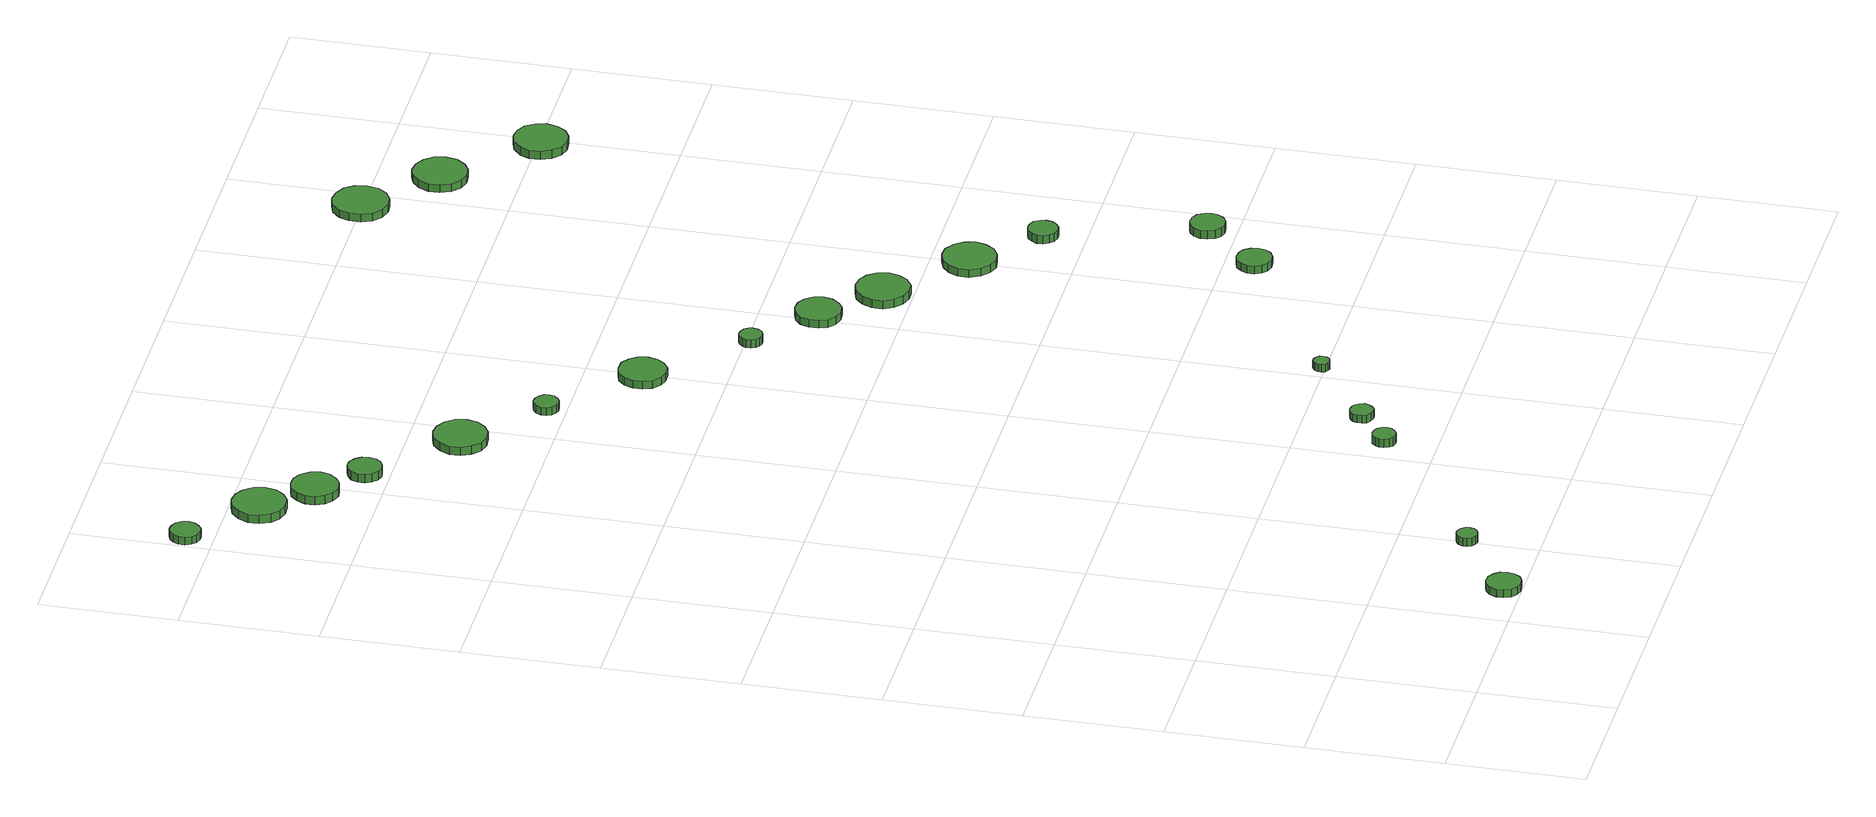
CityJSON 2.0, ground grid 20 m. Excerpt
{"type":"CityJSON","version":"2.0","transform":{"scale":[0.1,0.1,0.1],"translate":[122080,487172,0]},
"CityObjects":{
"tree1":{"type":"SolitaryVegetationObject","attributes":{"function":"something"},"geometry":[{"type":"MultiSurface","lod":"1","boundaries":[[[0,1,2,3,4,5,6,7,8,9,10,11,12,13,14]],[[15,16,17,18,19,20,21,22,23,24,25,26,27,28,29]],[[0,29,28,1]],[[1,28,27,2]],[[2,27,26,3]],[[3,26,25,4]],[[4,25,24,5]],[[5,24,23,6]],[[6,23,22,7]],[[7,22,21,8]],[[8,21,20,9]],[[9,20,19,10]],[[10,19,18,11]],[[11,18,17,12]],[[12,17,16,13]],[[13,16,15,14]],[[14,15,29,0]]]}]},
"tree2":{"type":"SolitaryVegetationObject","attributes":{"function":"something"},"geometry":[{"type":"MultiSurface","lod":"1","boundaries":[[[30,31,32,33,34,35,36,37,38,39,40,41,42,43,44]],[[45,46,47,48,49,50,51,52,53,54,55,56,57,58,59]],[[30,59,58,31]],[[31,58,57,32]],[[32,57,56,33]],[[33,56,55,34]],[[34,55,54,35]],[[35,54,53,36]],[[36,53,52,37]],[[37,52,51,38]],[[38,51,50,39]],[[39,50,49,40]],[[40,49,48,41]],[[41,48,47,42]],[[42,47,46,43]],[[43,46,45,44]],[[44,45,59,30]]]}]},
"tree3":{"type":"SolitaryVegetationObject","attributes":{"function":"something"},"geometry":[{"type":"MultiSurface","lod":"1","boundaries":[[[60,61,62,63,64,65,66,67,68,69,70,71,72,73,74]],[[75,76,77,78,79,80,81,82,83,84,85,86,87,88,89]],[[60,89,88,61]],[[61,88,87,62]],[[62,87,86,63]],[[63,86,85,64]],[[64,85,84,65]],[[65,84,83,66]],[[66,83,82,67]],[[67,82,81,68]],[[68,81,80,69]],[[69,80,79,70]],[[70,79,78,71]],[[71,78,77,72]],[[72,77,76,73]],[[73,76,75,74]],[[74,75,89,60]]]}]},
"tree4":{"type":"SolitaryVegetationObject","attributes":{"function":"something"},"geometry":[{"type":"MultiSurface","lod":"1","boundaries":[[[90,91,92,93,94,95,96,97,98,99,100,101,102,103,104]],[[105,106,107,108,109,110,111,112,113,114,115,116,117,118,119]],[[90,119,118,91]],[[91,118,117,92]],[[92,117,116,93]],[[93,116,115,94]],[[94,115,114,95]],[[95,114,113,96]],[[96,113,112,97]],[[97,112,111,98]],[[98,111,110,99]],[[99,110,109,100]],[[100,109,108,101]],[[101,108,107,102]],[[102,107,106,103]],[[103,106,105,104]],[[104,105,119,90]]]}]},
"tree5":{"type":"SolitaryVegetationObject","attributes":{"function":"something"},"geometry":[{"type":"MultiSurface","lod":"1","boundaries":[[[120,121,122,123,124,125,126,127,128,129,130,131,132,133,134]],[[135,136,137,138,139,140,141,142,143,144,145,146,147,148,149]],[[120,149,148,121]],[[121,148,147,122]],[[122,147,146,123]],[[123,146,145,124]],[[124,145,144,125]],[[125,144,143,126]],[[126,143,142,127]],[[127,142,141,128]],[[128,141,140,129]],[[129,140,139,130]],[[130,139,138,131]],[[131,138,137,132]],[[132,137,136,133]],[[133,136,135,134]],[[134,135,149,120]]]}]},
"tree6":{"type":"SolitaryVegetationObject","attributes":{"function":"something"},"geometry":[{"type":"MultiSurface","lod":"1","boundaries":[[[150,151,152,153,154,155,156,157,158,159,160,161,162,163,164]],[[165,166,167,168,169,170,171,172,173,174,175,176,177,178,179]],[[150,179,178,151]],[[151,178,177,152]],[[152,177,176,153]],[[153,176,175,154]],[[154,175,174,155]],[[155,174,173,156]],[[156,173,172,157]],[[157,172,171,158]],[[158,171,170,159]],[[159,170,169,160]],[[160,169,168,161]],[[161,168,167,162]],[[162,167,166,163]],[[163,166,165,164]],[[164,165,179,150]]]}]},
"tree7":{"type":"SolitaryVegetationObject","attributes":{"function":"something"},"geometry":[{"type":"MultiSurface","lod":"1","boundaries":[[[180,181,182,183,184,185,186,187,188,189,190,191,192,193,194]],[[195,196,197,198,199,200,201,202,203,204,205,206,207,208,209]],[[180,209,208,181]],[[181,208,207,182]],[[182,207,206,183]],[[183,206,205,184]],[[184,205,204,185]],[[185,204,203,186]],[[186,203,202,187]],[[187,202,201,188]],[[188,201,200,189]],[[189,200,199,190]],[[190,199,198,191]],[[191,198,197,192]],[[192,197,196,193]],[[193,196,195,194]],[[194,195,209,180]]]}]},
"tree8":{"type":"SolitaryVegetationObject","attributes":{"function":"something"},"geometry":[{"type":"MultiSurface","lod":"1","boundaries":[[[210,211,212,213,214,215,216,217,218,219,220,221,222,223,224]],[[225,226,227,228,229,230,231,232,233,234,235,236,237,238,239]],[[210,239,238,211]],[[211,238,237,212]],[[212,237,236,213]],[[213,236,235,214]],[[214,235,234,215]],[[215,234,233,216]],[[216,233,232,217]],[[217,232,231,218]],[[218,231,230,219]],[[219,230,229,220]],[[220,229,228,221]],[[221,228,227,222]],[[222,227,226,223]],[[223,226,225,224]],[[224,225,239,210]]]}]},
"tree9":{"type":"SolitaryVegetationObject","attributes":{"function":"something"},"geometry":[{"type":"MultiSurface","lod":"1","boundaries":[[[240,241,242,243,244,245,246,247,248,249,250,251,252,253,254]],[[255,256,257,258,259,260,261,262,263,264,265,266,267,268,269]],[[240,269,268,241]],[[241,268,267,242]],[[242,267,266,243]],[[243,266,265,244]],[[244,265,264,245]],[[245,264,263,246]],[[246,263,262,247]],[[247,262,261,248]],[[248,261,260,249]],[[249,260,259,250]],[[250,259,258,251]],[[251,258,257,252]],[[252,257,256,253]],[[253,256,255,254]],[[254,255,269,240]]]}]},
"tree10":{"type":"SolitaryVegetationObject","attributes":{"function":"something"},"geometry":[{"type":"MultiSurface","lod":"1","boundaries":[[[270,271,272,273,274,275,276,277,278,279,280,281,282,283,284]],[[285,286,287,288,289,290,291,292,293,294,295,296,297,298,299]],[[270,299,298,271]],[[271,298,297,272]],[[272,297,296,273]],[[273,296,295,274]],[[274,295,294,275]],[[275,294,293,276]],[[276,293,292,277]],[[277,292,291,278]],[[278,291,290,279]],[[279,290,289,280]],[[280,289,288,281]],[[281,288,287,282]],[[282,287,286,283]],[[283,286,285,284]],[[284,285,299,270]]]}]},
"tree11":{"type":"SolitaryVegetationObject","attributes":{"function":"something"},"geometry":[{"type":"MultiSurface","lod":"1","boundaries":[[[300,301,302,303,304,305,306,307,308,309,310,311,312,313,314]],[[315,316,317,318,319,320,321,322,323,324,325,326,327,328,329]],[[300,329,328,301]],[[301,328,327,302]],[[302,327,326,303]],[[303,326,325,304]],[[304,325,324,305]],[[305,324,323,306]],[[306,323,322,307]],[[307,322,321,308]],[[308,321,320,309]],[[309,320,319,310]],[[310,319,318,311]],[[311,318,317,312]],[[312,317,316,313]],[[313,316,315,314]],[[314,315,329,300]]]}]},
"tree12":{"type":"SolitaryVegetationObject","attributes":{"function":"something"},"geometry":[{"type":"MultiSurface","lod":"1","boundaries":[[[330,331,332,333,334,335,336,337,338,339,340,341,342,343,344]],[[345,346,347,348,349,350,351,352,353,354,355,356,357,358,359]],[[330,359,358,331]],[[331,358,357,332]],[[332,357,356,333]],[[333,356,355,334]],[[334,355,354,335]],[[335,354,353,336]],[[336,353,352,337]],[[337,352,351,338]],[[338,351,350,339]],[[339,350,349,340]],[[340,349,348,341]],[[341,348,347,342]],[[342,347,346,343]],[[343,346,345,344]],[[344,345,359,330]]]}]},
"tree13":{"type":"SolitaryVegetationObject","attributes":{"function":"something"},"geometry":[{"type":"MultiSurface","lod":"1","boundaries":[[[360,361,362,363,364,365,366,367,368,369,370,371,372,373,374]],[[375,376,377,378,379,380,381,382,383,384,385,386,387,388,389]],[[360,389,388,361]],[[361,388,387,362]],[[362,387,386,363]],[[363,386,385,364]],[[364,385,384,365]],[[365,384,383,366]],[[366,383,382,367]],[[367,382,381,368]],[[368,381,380,369]],[[369,380,379,370]],[[370,379,378,371]],[[371,378,377,372]],[[372,377,376,373]],[[373,376,375,374]],[[374,375,389,360]]]}]},
"tree14":{"type":"SolitaryVegetationObject","attributes":{"function":"something"},"geometry":[{"type":"MultiSurface","lod":"1","boundaries":[[[390,391,392,393,394,395,396,397,398,399,400,401,402,403,404]],[[405,406,407,408,409,410,411,412,413,414,415,416,417,418,419]],[[390,419,418,391]],[[391,418,417,392]],[[392,417,416,393]],[[393,416,415,394]],[[394,415,414,395]],[[395,414,413,396]],[[396,413,412,397]],[[397,412,411,398]],[[398,411,410,399]],[[399,410,409,400]],[[400,409,408,401]],[[401,408,407,402]],[[402,407,406,403]],[[403,406,405,404]],[[404,405,419,390]]]}]},
"tree15":{"type":"SolitaryVegetationObject","attributes":{"function":"something"},"geometry":[{"type":"MultiSurface","lod":"1","boundaries":[[[420,421,422,423,424,425,426,427,428,429,430,431,432,433,434]],[[435,436,437,438,439,440,441,442,443,444,445,446,447,448,449]],[[420,449,448,421]],[[421,448,447,422]],[[422,447,446,423]],[[423,446,445,424]],[[424,445,444,425]],[[425,444,443,426]],[[426,443,442,427]],[[427,442,441,428]],[[428,441,440,429]],[[429,440,439,430]],[[430,439,438,431]],[[431,438,437,432]],[[432,437,436,433]],[[433,436,435,434]],[[434,435,449,420]]]}]},
"tree16":{"type":"SolitaryVegetationObject","attributes":{"function":"something"},"geometry":[{"type":"MultiSurface","lod":"1","boundaries":[[[450,451,452,453,454,455,456,457,458,459,460,461,462,463,464]],[[465,466,467,468,469,470,471,472,473,474,475,476,477,478,479]],[[450,479,478,451]],[[451,478,477,452]],[[452,477,476,453]],[[453,476,475,454]],[[454,475,474,455]],[[455,474,473,456]],[[456,473,472,457]],[[457,472,471,458]],[[458,471,470,459]],[[459,470,469,460]],[[460,469,468,461]],[[461,468,467,462]],[[462,467,466,463]],[[463,466,465,464]],[[464,465,479,450]]]}]},
"tree17":{"type":"SolitaryVegetationObject","attributes":{"function":"something"},"geometry":[{"type":"MultiSurface","lod":"1","boundaries":[[[480,481,482,483,484,485,486,487,488,489,490,491,492,493,494]],[[495,496,497,498,499,500,501,502,503,504,505,506,507,508,509]],[[480,509,508,481]],[[481,508,507,482]],[[482,507,506,483]],[[483,506,505,484]],[[484,505,504,485]],[[485,504,503,486]],[[486,503,502,487]],[[487,502,501,488]],[[488,501,500,489]],[[489,500,499,490]],[[490,499,498,491]],[[491,498,497,492]],[[492,497,496,493]],[[493,496,495,494]],[[494,495,509,480]]]}]},
"tree18":{"type":"SolitaryVegetationObject","attributes":{"function":"something"},"geometry":[{"type":"MultiSurface","lod":"1","boundaries":[[[510,511,512,513,514,515,516,517,518,519,520,521,522,523,524]],[[525,526,527,528,529,530,531,532,533,534,535,536,537,538,539]],[[510,539,538,511]],[[511,538,537,512]],[[512,537,536,513]],[[513,536,535,514]],[[514,535,534,515]],[[515,534,533,516]],[[516,533,532,517]],[[517,532,531,518]],[[518,531,530,519]],[[519,530,529,520]],[[520,529,528,521]],[[521,528,527,522]],[[522,527,526,523]],[[523,526,525,524]],[[524,525,539,510]]]}]},
"tree19":{"type":"SolitaryVegetationObject","attributes":{"function":"something"},"geometry":[{"type":"MultiSurface","lod":"1","boundaries":[[[540,541,542,543,544,545,546,547,548,549,550,551,552,553,554]],[[555,556,557,558,559,560,561,562,563,564,565,566,567,568,569]],[[540,569,568,541]],[[541,568,567,542]],[[542,567,566,543]],[[543,566,565,544]],[[544,565,564,545]],[[545,564,563,546]],[[546,563,562,547]],[[547,562,561,548]],[[548,561,560,549]],[[549,560,559,550]],[[550,559,558,551]],[[551,558,557,552]],[[552,557,556,553]],[[553,556,555,554]],[[554,555,569,540]]]}]},
"tree20":{"type":"SolitaryVegetationObject","attributes":{"function":"something"},"geometry":[{"type":"MultiSurface","lod":"1","boundaries":[[[570,571,572,573,574,575,576,577,578,579,580,581,582,583,584]],[[585,586,587,588,589,590,591,592,593,594,595,596,597,598,599]],[[570,599,598,571]],[[571,598,597,572]],[[572,597,596,573]],[[573,596,595,574]],[[574,595,594,575]],[[575,594,593,576]],[[576,593,592,577]],[[577,592,591,578]],[[578,591,590,579]],[[579,590,589,580]],[[580,589,588,581]],[[581,588,587,582]],[[582,587,586,583]],[[583,586,585,584]],[[584,585,599,570]]]}]},
"tree21":{"type":"SolitaryVegetationObject","attributes":{"function":"something"},"geometry":[{"type":"MultiSurface","lod":"1","boundaries":[[[600,601,602,603,604,605,606,607,608,609,610,611,612,613,614]],[[615,616,617,618,619,620,621,622,623,624,625,626,627,628,629]],[[600,629,628,601]],[[601,628,627,602]],[[602,627,626,603]],[[603,626,625,604]],[[604,625,624,605]],[[605,624,623,606]],[[606,623,622,607]],[[607,622,621,608]],[[608,621,620,609]],[[609,620,619,610]],[[610,619,618,611]],[[611,618,617,612]],[[612,617,616,613]],[[613,616,615,614]],[[614,615,629,600]]]}]},
"tree22":{"type":"SolitaryVegetationObject","attributes":{"function":"something"},"geometry":[{"type":"MultiSurface","lod":"1","boundaries":[[[630,631,632,633,634,635,636,637,638,639,640,641,642,643,644]],[[645,646,647,648,649,650,651,652,653,654,655,656,657,658,659]],[[630,659,658,631]],[[631,658,657,632]],[[632,657,656,633]],[[633,656,655,634]],[[634,655,654,635]],[[635,654,653,636]],[[636,653,652,637]],[[637,652,651,638]],[[638,651,650,639]],[[639,650,649,640]],[[640,649,648,641]],[[641,648,647,642]],[[642,647,646,643]],[[643,646,645,644]],[[644,645,659,630]]]}]}
},
"vertices":[
[307,25,16],[305,35,16],[299,43,16],[290,49,16],[279,50,16],[270,47,16],[262,40,16],[258,30,16],[258,20,16],[262,10,16],[270,3,16],[279,0,16],[290,1,16],[299,6,16],[305,15,16],[305,15,4],[299,6,4],[290,1,4],[279,0,4],[270,3,4],[262,10,4],[258,20,4],[258,30,4],[262,40,4],[270,47,4],[279,50,4],[290,49,4],[299,43,4],[305,35,4],[307,25,4],
[409,102,20],[408,108,20],[404,113,20],[399,116,20],[393,117,20],[387,115,20],[382,111,20],[379,105,20],[379,99,20],[382,93,20],[387,89,20],[393,87,20],[399,88,20],[404,91,20],[408,96,20],[408,96,7],[404,91,7],[399,88,7],[393,87,7],[387,89,7],[382,93,7],[379,99,7],[379,105,7],[382,111,7],[387,115,7],[393,117,7],[399,116,7],[404,113,7],[408,108,7],[409,102,7],
[45,1840,15],[43,1849,15],[37,1857,15],[29,1861,15],[20,1862,15],[11,1859,15],[5,1853,15],[1,1845,15],[1,1836,15],[5,1827,15],[11,1821,15],[20,1818,15],[29,1819,15],[37,1824,15],[43,1831,15],[43,1831,3],[37,1824,3],[29,1819,3],[20,1818,3],[11,1821,3],[5,1827,3],[1,1836,3],[1,1845,3],[5,1853,3],[11,1859,3],[20,1862,3],[29,1861,3],[37,1857,3],[43,1849,3],[45,1840,3],
[156,1756,17],[153,1772,17],[143,1785,17],[129,1793,17],[113,1795,17],[98,1790,17],[86,1779,17],[79,1764,17],[79,1748,17],[86,1733,17],[98,1723,17],[113,1718,17],[129,1719,17],[143,1727,17],[153,1740,17],[153,1740,4],[143,1727,4],[129,1719,4],[113,1718,4],[98,1723,4],[86,1733,4],[79,1748,4],[79,1764,4],[86,1779,4],[98,1790,4],[113,1795,4],[129,1793,4],[143,1785,4],[153,1772,4],[156,1756,4],
[216,1691,16],[213,1705,16],[204,1717,16],[192,1724,16],[178,1725,16],[164,1721,16],[154,1711,16],[148,1698,16],[148,1684,16],[154,1671,16],[164,1662,16],[178,1657,16],[192,1659,16],[204,1666,16],[213,1677,16],[213,1677,3],[204,1666,3],[192,1659,3],[178,1657,3],[164,1662,3],[154,1671,3],[148,1684,3],[148,1698,3],[154,1711,3],[164,1721,3],[178,1725,3],[192,1724,3],[204,1717,3],[213,1705,3],[216,1691,3],
[653,274,20],[651,281,20],[647,287,20],[641,290,20],[634,291,20],[627,289,20],[622,284,20],[619,278,20],[619,271,20],[622,264,20],[627,259,20],[634,257,20],[641,258,20],[647,262,20],[651,267,20],[651,267,7],[647,262,7],[641,258,7],[634,257,7],[627,259,7],[622,264,7],[619,271,7],[619,278,7],[622,284,7],[627,289,7],[634,291,7],[641,290,7],[647,287,7],[651,281,7],[653,274,7],
[272,1635,15],[270,1645,15],[264,1653,15],[255,1659,15],[245,1660,15],[236,1656,15],[228,1650,15],[224,1640,15],[224,1630,15],[228,1621,15],[236,1614,15],[245,1611,15],[255,1612,15],[264,1617,15],[270,1625,15],[270,1625,2],[264,1617,2],[255,1612,2],[245,1611,2],[236,1614,2],[228,1621,2],[224,1630,2],[224,1640,2],[228,1650,2],[236,1656,2],[245,1660,2],[255,1659,2],[264,1653,2],[270,1645,2],[272,1635,2],
[713,319,18],[711,326,18],[707,332,18],[701,335,18],[694,336,18],[688,334,18],[682,329,18],[680,323,18],[680,316,18],[682,309,18],[688,305,18],[694,303,18],[701,303,18],[707,307,18],[711,312,18],[711,312,6],[707,307,6],[701,303,6],[694,303,6],[688,305,6],[682,309,6],[680,316,6],[680,323,6],[682,329,6],[688,334,6],[694,336,6],[701,335,6],[707,332,6],[711,326,6],[713,319,6],
[403,1525,15],[400,1541,15],[390,1554,15],[376,1562,15],[360,1564,15],[345,1559,15],[333,1548,15],[326,1533,15],[326,1517,15],[333,1503,15],[345,1492,15],[360,1487,15],[376,1489,15],[390,1497,15],[400,1510,15],[400,1510,2],[390,1497,2],[376,1489,2],[360,1487,2],[345,1492,2],[333,1503,2],[326,1517,2],[326,1533,2],[333,1548,2],[345,1559,2],[360,1564,2],[376,1562,2],[390,1554,2],[400,1541,2],[403,1525,2],
[496,1429,14],[495,1436,14],[490,1442,14],[484,1446,14],[476,1447,14],[469,1445,14],[463,1440,14],[460,1433,14],[460,1425,14],[463,1418,14],[469,1413,14],[476,1411,14],[484,1412,14],[490,1416,14],[495,1422,14],[495,1422,2],[490,1416,2],[484,1412,2],[476,1411,2],[469,1413,2],[463,1418,2],[460,1425,2],[460,1433,2],[463,1440,2],[469,1445,2],[476,1447,2],[484,1446,2],[490,1442,2],[495,1436,2],[496,1429,2],
[826,403,19],[825,408,19],[822,412,19],[818,414,19],[813,415,19],[809,413,19],[805,410,19],[803,405,19],[803,401,19],[805,396,19],[809,393,19],[813,391,19],[818,392,19],[822,394,19],[825,398,19],[825,398,7],[822,394,7],[818,392,7],[813,391,7],[809,393,7],[805,396,7],[803,401,7],[803,405,7],[805,410,7],[809,413,7],[813,415,7],[818,414,7],[822,412,7],[825,408,7],[826,403,7],
[627,1318,14],[624,1332,14],[616,1343,14],[604,1351,14],[589,1352,14],[576,1348,14],[565,1338,14],[560,1325,14],[560,1311,14],[565,1298,14],[576,1288,14],[589,1284,14],[604,1285,14],[616,1293,14],[624,1304,14],[624,1304,2],[616,1293,2],[604,1285,2],[589,1284,2],[576,1288,2],[565,1298,2],[560,1311,2],[560,1325,2],[565,1338,2],[576,1348,2],[589,1352,2],[604,1351,2],[616,1343,2],[624,1332,2],[627,1318,2],
[735,1193,15],[734,1199,15],[730,1205,15],[724,1208,15],[717,1209,15],[711,1207,15],[706,1202,15],[703,1196,15],[703,1189,15],[706,1183,15],[711,1178,15],[717,1176,15],[724,1177,15],[730,1180,15],[734,1186,15],[734,1186,2],[730,1180,2],[724,1177,2],[717,1176,2],[711,1178,2],[706,1183,2],[703,1189,2],[703,1196,2],[706,1202,2],[711,1207,2],[717,1209,2],[724,1208,2],[730,1205,2],[734,1199,2],[735,1193,2],
[840,1116,15],[837,1130,15],[829,1141,15],[817,1148,15],[803,1149,15],[790,1145,15],[780,1136,15],[775,1123,15],[775,1109,15],[780,1097,15],[790,1088,15],[803,1084,15],[817,1085,15],[829,1092,15],[837,1103,15],[837,1103,3],[829,1092,3],[817,1085,3],[803,1084,3],[790,1088,3],[780,1097,3],[775,1109,3],[775,1123,3],[780,1136,3],[790,1145,3],[803,1149,3],[817,1148,3],[829,1141,3],[837,1130,3],[840,1116,3],
[925,1042,15],[921,1058,15],[912,1071,15],[898,1079,15],[882,1081,15],[867,1076,15],[855,1065,15],[848,1050,15],[848,1034,15],[855,1020,15],[867,1009,15],[882,1004,15],[898,1005,15],[912,1014,15],[921,1027,15],[921,1027,2],[912,1014,2],[898,1005,2],[882,1004,2],[867,1009,2],[855,1020,2],[848,1034,2],[848,1050,2],[855,1065,2],[867,1076,2],[882,1081,2],[898,1079,2],[912,1071,2],[921,1058,2],[925,1042,2],
[1096,556,19],[1094,566,19],[1088,575,19],[1079,580,19],[1068,581,19],[1058,578,19],[1051,571,19],[1046,561,19],[1046,551,19],[1051,541,19],[1058,534,19],[1068,531,19],[1079,532,19],[1088,537,19],[1094,546,19],[1094,546,7],[1088,537,7],[1079,532,7],[1068,531,7],[1058,534,7],[1051,541,7],[1046,551,7],[1046,561,7],[1051,571,7],[1058,578,7],[1068,581,7],[1079,580,7],[1088,575,7],[1094,566,7],[1096,556,7],
[1034,944,15],[1030,959,15],[1021,972,15],[1007,981,15],[991,982,15],[976,977,15],[964,966,15],[957,952,15],[957,936,15],[964,921,15],[976,910,15],[991,905,15],[1007,907,15],[1021,915,15],[1030,928,15],[1030,928,3],[1021,915,3],[1007,907,3],[991,905,3],[976,910,3],[964,921,3],[957,936,3],[957,952,3],[964,966,3],[976,977,3],[991,982,3],[1007,981,3],[1021,972,3],[1030,959,3],[1034,944,3],
[1174,640,20],[1172,650,20],[1166,659,20],[1157,664,20],[1146,665,20],[1137,662,20],[1129,655,20],[1125,645,20],[1125,635,20],[1129,625,20],[1137,618,20],[1146,615,20],[1157,616,20],[1166,621,20],[1172,630,20],[1172,630,7],[1166,621,7],[1157,616,7],[1146,615,7],[1137,618,7],[1129,625,7],[1125,635,7],[1125,645,7],[1129,655,7],[1137,662,7],[1146,665,7],[1157,664,7],[1166,659,7],[1172,650,7],[1174,640,7],
[1107,860,19],[1105,868,19],[1100,876,19],[1092,880,19],[1083,881,19],[1074,878,19],[1068,872,19],[1064,864,19],[1064,855,19],[1068,847,19],[1074,841,19],[1083,838,19],[1092,839,19],[1100,844,19],[1105,851,19],[1105,851,6],[1100,844,6],[1092,839,6],[1083,838,6],[1074,841,6],[1068,847,6],[1064,855,6],[1064,864,6],[1068,872,6],[1074,878,6],[1083,881,6],[1092,880,6],[1100,876,6],[1105,868,6],[1107,860,6],
[1000,1801,15],[997,1817,15],[987,1831,15],[972,1839,15],[956,1841,15],[940,1836,15],[927,1824,15],[921,1809,15],[921,1792,15],[927,1777,15],[940,1766,15],[956,1761,15],[972,1762,15],[987,1771,15],[997,1784,15],[997,1784,3],[987,1771,3],[972,1762,3],[956,1761,3],[940,1766,3],[927,1777,3],[921,1792,3],[921,1809,3],[927,1824,3],[940,1836,3],[956,1841,3],[972,1839,3],[987,1831,3],[997,1817,3],[1000,1801,3],
[1101,1711,15],[1098,1727,15],[1088,1740,15],[1074,1748,15],[1058,1750,15],[1043,1745,15],[1031,1734,15],[1024,1719,15],[1024,1703,15],[1031,1688,15],[1043,1677,15],[1058,1672,15],[1074,1674,15],[1088,1682,15],[1098,1695,15],[1098,1695,3],[1088,1682,3],[1074,1674,3],[1058,1672,3],[1043,1677,3],[1031,1688,3],[1024,1703,3],[1024,1719,3],[1031,1734,3],[1043,1745,3],[1058,1750,3],[1074,1748,3],[1088,1740,3],[1098,1727,3],[1101,1711,3],
[1225,1596,13],[1221,1611,13],[1212,1624,13],[1198,1632,13],[1182,1634,13],[1167,1629,13],[1155,1618,13],[1148,1604,13],[1148,1588,13],[1155,1573,13],[1167,1562,13],[1182,1557,13],[1198,1559,13],[1212,1567,13],[1221,1580,13],[1221,1580,0],[1212,1567,0],[1198,1559,0],[1182,1557,0],[1167,1562,0],[1155,1573,0],[1148,1588,0],[1148,1604,0],[1155,1618,0],[1167,1629,0],[1182,1634,0],[1198,1632,0],[1212,1624,0],[1221,1611,0],[1225,1596,0]
]}
